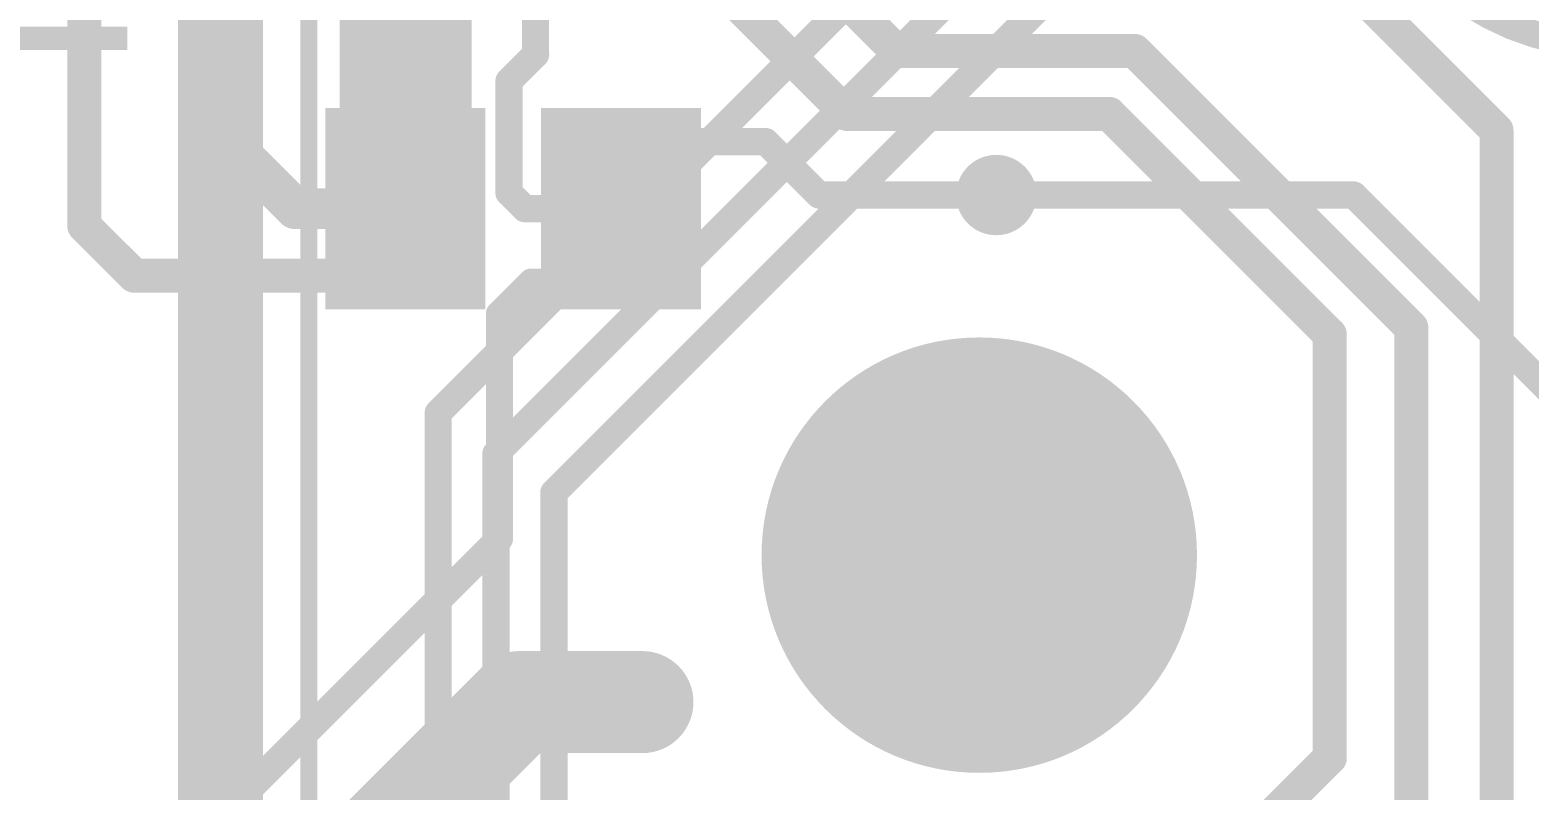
# Model space of a CAD drawing. Header units: millimetres. Extents: x -35.7 to 35.7, y -3.2 to 68.2.
# Drawn here: x -25.88 to -14.69, y 17.02 to 22.69 of the extents above; entities that cross this region are included whole.
import ezdxf

# ---------------------------------------------------------------- set-up
doc = ezdxf.new("R2010")
doc.units = ezdxf.units.MM
for name, color, linetype in [('BottomLayer', 5, 'Continuous'), ('BottomPaste', 16, 'Continuous'), ('BottomSolder', 6, 'Continuous'), ('PadHoleLayer', 156, 'Continuous'), ('TopLayer', 1, 'Continuous'), ('TopOverlay', 2, 'Continuous'), ('TopSolder', 216, 'Continuous'), ('ViaHoleLayer', 16, 'Continuous')]:
    doc.layers.add(name, color=color, linetype=linetype)
doc.styles.add('Arial', font='', dxfattribs={"height": 0.2})
doc.styles.get('Arial').set_extended_font_data('Arial')

# ---------------------------------------------------------------- blocks, each defined once
blk = doc.blocks.new('SOT_666_B_12')
at = {"layer": 'BottomLayer'}
for points in [[(-1.3, 0.65), (-0.31, 0.65), (-0.31, 0.35), (-1.3, 0.35)], [(0.31, 0.65), (1.3, 0.65), (1.3, 0.35), (0.31, 0.35)], [(-1.3, 0.15), (-0.31, 0.15), (-0.31, -0.15), (-1.3, -0.15)], [(0.31, 0.15), (1.3, 0.15), (1.3, -0.15), (0.31, -0.15)], [(-1.3, -0.35), (-0.31, -0.35), (-0.31, -0.65), (-1.3, -0.65)], [(0.31, -0.35), (1.3, -0.35), (1.3, -0.65), (0.31, -0.65)]]:
    blk.add_hatch(color=5, dxfattribs=at).paths.add_polyline_path(points)
at = {"layer": 'BottomPaste'}
for points in [[(-1.3, 0.65), (-0.31, 0.65), (-0.31, 0.35), (-1.3, 0.35)], [(0.31, 0.65), (1.3, 0.65), (1.3, 0.35), (0.31, 0.35)], [(-1.3, 0.15), (-0.31, 0.15), (-0.31, -0.15), (-1.3, -0.15)], [(0.31, 0.15), (1.3, 0.15), (1.3, -0.15), (0.31, -0.15)], [(-1.3, -0.35), (-0.31, -0.35), (-0.31, -0.65), (-1.3, -0.65)], [(0.31, -0.35), (1.3, -0.35), (1.3, -0.65), (0.31, -0.65)]]:
    blk.add_hatch(color=16, dxfattribs=at).paths.add_polyline_path(points)
at = {"layer": 'BottomSolder'}
for points in [[(-1.402, 0.752), (-0.208, 0.752), (-0.208, 0.248), (-1.402, 0.248)], [(0.208, 0.752), (1.402, 0.752), (1.402, 0.248), (0.208, 0.248)], [(-1.402, 0.252), (-0.208, 0.252), (-0.208, -0.252), (-1.402, -0.252)], [(0.208, 0.252), (1.402, 0.252), (1.402, -0.252), (0.208, -0.252)], [(-1.402, -0.248), (-0.208, -0.248), (-0.208, -0.752), (-1.402, -0.752)], [(0.208, -0.248), (1.402, -0.248), (1.402, -0.752), (0.208, -0.752)]]:
    blk.add_hatch(color=6, dxfattribs=at).paths.add_polyline_path(points)
blk = doc.blocks.new('0855115001_60')
at = {"layer": 'BottomSolder'}
h = blk.add_hatch(color=6, dxfattribs=at)
edge = h.paths.add_edge_path()
edge.add_arc((5.715, -4.445), 0.1016, 0, 360)
at = {"layer": 'PadHoleLayer'}
h = blk.add_hatch(color=156, dxfattribs=at)
edge = h.paths.add_edge_path()
edge.add_arc((5.715, -4.445), 1.625, 0, 360)
at = {"layer": 'TopSolder'}
h = blk.add_hatch(color=216, dxfattribs=at)
edge = h.paths.add_edge_path()
edge.add_arc((5.715, -4.445), 0.1016, 0, 360)
at = {"layer": 'TopOverlay', "const_width": 0.127}
blk.add_lwpolyline([(7.6454, -9.4488), (-7.6708, -9.4488)], dxfattribs=at)

msp = doc.modelspace()

# ---------------------------------------------------------------- hatches: boundary and pattern name
at = {"layer": 'BottomLayer'}
for points in [[(-23.571, 21.711), (-22.586, 21.711), (-22.586, 23.273), (-23.571, 23.273)], [(-20.976, 21.011), (-22.04, 21.011), (-22.04, 20.676), (-20.976, 20.676)]]:
    msp.add_hatch(color=5, dxfattribs=at).paths.add_polyline_path(points)
h = msp.add_hatch(color=5, dxfattribs=at)
edge = h.paths.add_edge_path()
edge.add_arc((-24.46, 21.92), 0.3, 0, 360)
h = msp.add_hatch(color=5, dxfattribs=at)
edge = h.paths.add_edge_path()
edge.add_arc((-18.669, 21.463), 0.3, 0, 360)
h = msp.add_hatch(color=5, dxfattribs=at)
edge = h.paths.add_edge_path()
edge.add_arc((-21.311, 17.678), 0.3, 0, 360)
at = {"layer": 'BottomSolder'}
h = msp.add_hatch(color=6, dxfattribs=at)
edge = h.paths.add_edge_path()
edge.add_arc((-24.46, 21.92), 0.15, 0, 360)
h = msp.add_hatch(color=6, dxfattribs=at)
edge = h.paths.add_edge_path()
edge.add_arc((-18.669, 21.463), 0.15, 0, 360)
h = msp.add_hatch(color=6, dxfattribs=at)
edge = h.paths.add_edge_path()
edge.add_arc((-21.311, 17.678), 0.15, 0, 360)
at = {"layer": 'TopLayer'}
h = msp.add_hatch(color=1, dxfattribs=at)
edge = h.paths.add_edge_path()
edge.add_arc((-24.46, 21.92), 0.3, 0, 360)
h = msp.add_hatch(color=1, dxfattribs=at)
edge = h.paths.add_edge_path()
edge.add_arc((-18.669, 21.463), 0.3, 0, 360)
h = msp.add_hatch(color=1, dxfattribs=at)
edge = h.paths.add_edge_path()
edge.add_arc((-21.311, 17.678), 0.3, 0, 360)
at = {"layer": 'TopSolder'}
h = msp.add_hatch(color=216, dxfattribs=at)
edge = h.paths.add_edge_path()
edge.add_arc((-24.46, 21.92), 0.15, 0, 360)
h = msp.add_hatch(color=216, dxfattribs=at)
edge = h.paths.add_edge_path()
edge.add_arc((-18.669, 21.463), 0.15, 0, 360)
h = msp.add_hatch(color=216, dxfattribs=at)
edge = h.paths.add_edge_path()
edge.add_arc((-21.311, 17.678), 0.15, 0, 360)
at = {"layer": 'ViaHoleLayer'}
h = msp.add_hatch(color=16, dxfattribs=at)
edge = h.paths.add_edge_path()
edge.add_arc((-24.46, 21.92), 0.15, 0, 360)
h = msp.add_hatch(color=16, dxfattribs=at)
edge = h.paths.add_edge_path()
edge.add_arc((-18.669, 21.463), 0.15, 0, 360)
h = msp.add_hatch(color=16, dxfattribs=at)
edge = h.paths.add_edge_path()
edge.add_arc((-21.311, 17.678), 0.15, 0, 360)

# ---------------------------------------------------------------- linework, layer by layer
at = {"layer": 'BottomLayer'}
for points, const_width in [([(-22.574, 25.698), (-19.415, 22.539)], 0.254), ([(-25.476, 21.234), (-25.476, 24.696)], 0.254), ([(-17.388, 24.398), (-14.935, 21.946)], 0.254), ([(-21.462, 23.748), (-19.782, 22.068)], 0.254), ([(-22.108, 22.512), (-22.108, 23.063)], 0.203), ([(-19.415, 22.539), (-17.637, 22.539)], 0.254), ([(-17.637, 22.539), (-15.57, 20.472)], 0.254), ([(-22.306, 22.314), (-22.108, 22.512)], 0.203), ([(-22.306, 21.48), (-22.306, 22.314)], 0.203), ([(-19.782, 22.068), (-17.826, 22.068)], 0.254), ([(-17.826, 22.068), (-16.18, 20.422)], 0.254), ([(-24.46, 21.92), (-23.901, 21.361)], 0.305), ([(-14.935, 16.277), (-14.935, 21.946)], 0.254), ([(-21.471, 21.861), (-20.39, 21.861)], 0.203), ([(-20.39, 21.861), (-19.992, 21.463)], 0.203), ([(-23.901, 21.361), (-23.081, 21.361)], 0.305), ([(-22.306, 21.48), (-22.187, 21.361)], 0.203), ([(-19.992, 21.463), (-18.669, 21.463)], 0.203), ([(-22.187, 21.361), (-21.471, 21.361)], 0.203), ([(-25.476, 21.234), (-25.103, 20.861)], 0.254), ([(-25.103, 20.861), (-23.081, 20.861)], 0.254), ([(-21.519, 20.813), (-21.471, 20.861)], 0.203), ([(-22.377, 20.574), (-22.138, 20.813)], 0.203), ([(-22.138, 20.813), (-21.519, 20.813)], 0.203), ([(-22.377, 18.898), (-22.377, 20.574)], 0.203), ([(-16.18, 17.262), (-16.18, 20.422)], 0.254), ([(-15.57, 16.764), (-15.57, 20.472)], 0.254), ([(-24.816, 16.459), (-22.377, 18.898)], 0.203), ([(-23.622, 16.287), (-22.23, 17.678)], 0.762), ([(-22.23, 17.678), (-21.311, 17.678)], 0.762), ([(-17.648, 15.794), (-16.18, 17.262)], 0.254)]:
    msp.add_lwpolyline(points, dxfattribs=dict(at, const_width=const_width))
at = {"layer": 'BottomLayer', "const_width": 0.203}
msp.add_lwpolyline([(-14.094, 22.581, -0.198912), (-15.443, 23.139)], format="xyb", dxfattribs=at)
at = {"layer": 'BottomLayer'}
for points, const_width in [([(-19.479, 22.539, 1), (-19.352, 22.539, 1)], 0.127), ([(-19.479, 22.539, 1), (-19.352, 22.539, 1)], 0.127), ([(-17.701, 22.539, 1), (-17.574, 22.539, 1)], 0.127), ([(-17.701, 22.539, 1), (-17.574, 22.539, 1)], 0.127), ([(-22.159, 22.512, 1), (-22.057, 22.512, 1)], 0.102), ([(-22.159, 22.512, 1), (-22.057, 22.512, 1)], 0.102), ([(-22.357, 22.314, 1), (-22.256, 22.314, 1)], 0.102), ([(-22.357, 22.314, 1), (-22.256, 22.314, 1)], 0.102), ([(-19.845, 22.068, 1), (-19.718, 22.068, 1)], 0.127), ([(-19.845, 22.068, 1), (-19.718, 22.068, 1)], 0.127), ([(-17.889, 22.068, 1), (-17.762, 22.068, 1)], 0.127), ([(-17.889, 22.068, 1), (-17.762, 22.068, 1)], 0.127), ([(-24.536, 21.92, 1), (-24.384, 21.92, 1)], 0.152), ([(-14.999, 21.946, 1), (-14.872, 21.946, 1)], 0.127), ([(-14.999, 21.946, 1), (-14.872, 21.946, 1)], 0.127), ([(-21.522, 21.861, 1), (-21.42, 21.861, 1)], 0.102), ([(-20.441, 21.861, 1), (-20.339, 21.861, 1)], 0.102), ([(-20.441, 21.861, 1), (-20.339, 21.861, 1)], 0.102), ([(-23.978, 21.361, 1), (-23.825, 21.361, 1)], 0.152), ([(-23.978, 21.361, 1), (-23.825, 21.361, 1)], 0.152), ([(-23.157, 21.361, 1), (-23.005, 21.361, 1)], 0.152), ([(-22.357, 21.48, 1), (-22.256, 21.48, 1)], 0.102), ([(-22.357, 21.48, 1), (-22.256, 21.48, 1)], 0.102), ([(-20.042, 21.463, 1), (-19.941, 21.463, 1)], 0.102), ([(-20.042, 21.463, 1), (-19.941, 21.463, 1)], 0.102), ([(-18.72, 21.463, 1), (-18.618, 21.463, 1)], 0.102), ([(-22.238, 21.361, 1), (-22.137, 21.361, 1)], 0.102), ([(-22.238, 21.361, 1), (-22.137, 21.361, 1)], 0.102), ([(-21.522, 21.361, 1), (-21.42, 21.361, 1)], 0.102), ([(-25.54, 21.234, 1), (-25.413, 21.234, 1)], 0.127), ([(-25.54, 21.234, 1), (-25.413, 21.234, 1)], 0.127), ([(-25.167, 20.861, 1), (-25.04, 20.861, 1)], 0.127), ([(-25.167, 20.861, 1), (-25.04, 20.861, 1)], 0.127), ([(-23.144, 20.861, 1), (-23.017, 20.861, 1)], 0.127), ([(-21.522, 20.861, 1), (-21.42, 20.861, 1)], 0.102), ([(-22.189, 20.813, 1), (-22.088, 20.813, 1)], 0.102), ([(-22.189, 20.813, 1), (-22.088, 20.813, 1)], 0.102), ([(-21.57, 20.813, 1), (-21.468, 20.813, 1)], 0.102), ([(-21.57, 20.813, 1), (-21.468, 20.813, 1)], 0.102), ([(-22.428, 20.574, 1), (-22.327, 20.574, 1)], 0.102), ([(-22.428, 20.574, 1), (-22.327, 20.574, 1)], 0.102), ([(-16.243, 20.422, 1), (-16.116, 20.422, 1)], 0.127), ([(-16.243, 20.422, 1), (-16.116, 20.422, 1)], 0.127), ([(-15.634, 20.472, 1), (-15.507, 20.472, 1)], 0.127), ([(-15.634, 20.472, 1), (-15.507, 20.472, 1)], 0.127), ([(-22.428, 18.898, 1), (-22.327, 18.898, 1)], 0.102), ([(-22.428, 18.898, 1), (-22.327, 18.898, 1)], 0.102), ([(-22.421, 17.678, 1), (-22.04, 17.678, 1)], 0.381), ([(-22.421, 17.678, 1), (-22.04, 17.678, 1)], 0.381), ([(-21.501, 17.678, 1), (-21.12, 17.678, 1)], 0.381), ([(-16.243, 17.262, 1), (-16.116, 17.262, 1)], 0.127), ([(-16.243, 17.262, 1), (-16.116, 17.262, 1)], 0.127)]:
    msp.add_lwpolyline(points, format="xyb", close=True, dxfattribs=dict(at, const_width=const_width))
at = {"layer": 'TopLayer'}
for points, const_width in [([(-24.46, 21.92), (-24.46, 25.73)], 0.635), ([(-22.403, 19.533), (-18.219, 23.716)], 0.203), ([(-21.971, 19.242), (-17.971, 23.242)], 0.203), ([(-22.835, 19.837), (-19.764, 22.908)], 0.203), ([(-24.46, 9.068), (-24.46, 21.92)], 0.635), ([(-18.669, 21.463), (-16.002, 21.463)], 0.203), ([(-16.002, 21.463), (-9.906, 15.367)], 0.203), ([(-22.835, 14.554), (-22.835, 19.837)], 0.203), ([(-22.403, 14.808), (-22.403, 19.533)], 0.203), ([(-21.971, 15.164), (-21.971, 19.242)], 0.203)]:
    msp.add_lwpolyline(points, dxfattribs=dict(at, const_width=const_width))
for points, const_width in [([(-24.619, 21.92, 1), (-24.301, 21.92, 1)], 0.318), ([(-24.619, 21.92, 1), (-24.301, 21.92, 1)], 0.318), ([(-18.72, 21.463, 1), (-18.618, 21.463, 1)], 0.102), ([(-16.053, 21.463, 1), (-15.951, 21.463, 1)], 0.102), ([(-16.053, 21.463, 1), (-15.951, 21.463, 1)], 0.102), ([(-22.885, 19.837, 1), (-22.784, 19.837, 1)], 0.102), ([(-22.885, 19.837, 1), (-22.784, 19.837, 1)], 0.102), ([(-22.454, 19.533, 1), (-22.352, 19.533, 1)], 0.102), ([(-22.454, 19.533, 1), (-22.352, 19.533, 1)], 0.102), ([(-22.022, 19.242, 1), (-21.92, 19.242, 1)], 0.102), ([(-22.022, 19.242, 1), (-21.92, 19.242, 1)], 0.102)]:
    msp.add_lwpolyline(points, format="xyb", close=True, dxfattribs=dict(at, const_width=const_width))

# ---------------------------------------------------------------- block references
for name, p, rotation in [('0855115001_60', (-14.351, 24.49), 270), ('SOT_666_B_12', (-22.276, 21.361), 180)]:
    msp.add_blockref(name, p, dxfattribs=dict(rotation=rotation))

# ---------------------------------------------------------------- texts
at = {"layer": 'TopOverlay', "style": 'Arial'}
msp.add_text('CAN_OUT', height=1.905, rotation=360, dxfattribs=at).set_placement((-32.283, 23.095))

doc.saveas('drawing.dxf')
